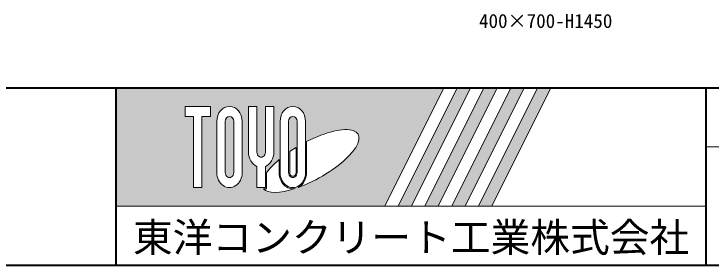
# Model space of a CAD drawing. Units: millimetres at full size; details may follow other scales. Extents: x -1934 to 78146, y -143454 to -112471.
# Drawn here: x 51849 to 54212, y -142188 to -141337 of the extents above; entities that cross this region are included whole.
import ezdxf
from ezdxf.enums import TextEntityAlignment as Align

# ---------------------------------------------------------------- set-up
doc = ezdxf.new("R2010")
doc.units = ezdxf.units.MM
doc.header["$LTSCALE"] = 23
for name, color, linetype, lineweight in [('0_2', 7, 'Continuous', 13), ('図枠', 7, 'Continuous', 5), ('補助線', 8, 'Continuous', 13)]:
    doc.layers.add(name, color=color, linetype=linetype, lineweight=lineweight)
doc.styles.add('ＭＳ ゴシック', font='')
doc.styles.get('ＭＳ ゴシック').set_extended_font_data('MS Gothic')

msp = doc.modelspace()

# ---------------------------------------------------------------- hatches: boundary and pattern name
at = {"layer": '図枠'}
h = msp.add_hatch(color=256, dxfattribs=at)
h.paths.add_polyline_path([(52195.54, -141587.98), (52195.54, -141987.98), (53106.16, -141987.98), (53306.16, -141587.98)])
edge = h.paths.add_edge_path(flags=16)
edge.add_ellipse((52854.43, -141835.65), major_axis=(161.62, 90.46), ratio=0.3471473, start_angle=-144.31122, end_angle=72.1899, ccw=False)
edge.add_ellipse((52794.59, -141874.71), major_axis=(0, 55), ratio=0.8463542, start_angle=-160.70346, end_angle=-90)
edge.add_line((52841.14, -141874.71), (52841.14, -141769.87))
edge = h.paths.add_edge_path(flags=16)
edge.add_ellipse((52794.59, -141701.25), major_axis=(0, 50.77), ratio=0.8463542, start_angle=-90, end_angle=90, ccw=False)
edge.add_line((52837.55, -141701.25), (52837.55, -141874.71))
edge.add_ellipse((52794.59, -141874.71), major_axis=(0, 50.77), ratio=0.8463542, start_angle=90, end_angle=-90, ccw=False)
edge.add_line((52751.62, -141874.71), (52751.62, -141701.25))
edge = h.paths.add_edge_path(flags=16)
edge.add_line((52808.91, -141701.25), (52808.91, -141874.71))
edge.add_ellipse((52794.59, -141874.71), major_axis=(0, 16.92), ratio=0.8463542, start_angle=90, end_angle=-90, ccw=False)
edge.add_line((52780.26, -141874.71), (52780.26, -141701.25))
edge.add_ellipse((52794.59, -141701.25), major_axis=(0, 16.92), ratio=0.8463542, start_angle=-90, end_angle=90, ccw=False)
edge = h.paths.add_edge_path(flags=16)
edge.add_line((52805.33, -141789.91), (52805.33, -141874.71))
edge.add_ellipse((52794.59, -141874.71), major_axis=(0, 12.69), ratio=0.8463541, start_angle=90, end_angle=-90, ccw=False)
edge.add_line((52783.84, -141874.71), (52783.84, -141803.79))
edge.add_ellipse((52854.43, -141835.65), major_axis=(161.62, 90.46), ratio=0.3471473, start_angle=107.79174, end_angle=126.47132, ccw=False)
edge = h.paths.add_edge_path(flags=16)
edge.add_ellipse((52687.16, -141805.96), major_axis=(0, 50.77), ratio=0.8463542, start_angle=-163.34117, end_angle=-90, ccw=False)
edge.add_line((52701.49, -141853.82), (52701.49, -141925.48))
edge.add_line((52701.49, -141925.48), (52672.84, -141925.48))
edge.add_line((52672.84, -141925.48), (52672.84, -141853.82))
edge.add_ellipse((52687.16, -141805.96), major_axis=(0, 50.77), ratio=0.8463542, start_angle=90, end_angle=163.34117, ccw=False)
edge.add_line((52644.2, -141805.96), (52644.2, -141650.48))
edge.add_line((52644.2, -141650.48), (52672.84, -141650.48))
edge.add_line((52672.84, -141650.48), (52672.84, -141805.96))
edge.add_ellipse((52687.16, -141805.96), major_axis=(0, 16.92), ratio=0.8463542, start_angle=90, end_angle=-90)
edge.add_line((52701.49, -141805.96), (52701.49, -141650.48))
edge.add_line((52701.49, -141650.48), (52730.13, -141650.48))
edge.add_line((52730.13, -141650.48), (52730.13, -141805.96))
edge = h.paths.add_edge_path(flags=16)
edge.add_line((52748.04, -141830.93), (52748.04, -141874.71))
edge.add_ellipse((52794.59, -141874.71), major_axis=(0, 55), ratio=0.8463542, start_angle=90, end_angle=-171.54427)
edge.add_ellipse((52854.43, -141835.65), major_axis=(161.62, 90.46), ratio=0.3471473, start_angle=-178.64954, end_angle=-148.29244, ccw=False)
edge.add_line((52695.31, -141929.71), (52705.07, -141929.71))
edge.add_line((52705.07, -141929.71), (52705.07, -141876.08))
edge.add_ellipse((52854.43, -141835.65), major_axis=(161.62, 90.46), ratio=0.3471473, start_angle=148.21912, end_angle=165.90812, ccw=False)
edge = h.paths.add_edge_path(flags=16)
edge.add_ellipse((52579.74, -141701.25), major_axis=(0, 50.77), ratio=0.8463542, start_angle=-90, end_angle=90, ccw=False)
edge.add_line((52622.71, -141701.25), (52622.71, -141874.71))
edge.add_ellipse((52579.74, -141874.71), major_axis=(0, 50.77), ratio=0.8463542, start_angle=90, end_angle=-90, ccw=False)
edge.add_line((52536.77, -141874.71), (52536.77, -141701.25))
edge = h.paths.add_edge_path(flags=16)
edge.add_line((52594.07, -141701.25), (52594.07, -141874.71))
edge.add_ellipse((52579.74, -141874.71), major_axis=(0, 16.92), ratio=0.8463542, start_angle=90, end_angle=-90, ccw=False)
edge.add_line((52565.42, -141874.71), (52565.42, -141701.25))
edge.add_ellipse((52579.74, -141701.25), major_axis=(0, 16.92), ratio=0.8463542, start_angle=-90, end_angle=90, ccw=False)
h.paths.add_polyline_path([(52515.29, -141650.48), (52515.29, -141684.32), (52486.64, -141684.32), (52486.64, -141925.48), (52458, -141925.48), (52458, -141684.32), (52429.35, -141684.32), (52429.35, -141650.48)], flags=16)
for points in [[(53151.54, -141987.98), (53196.91, -141987.98), (53396.91, -141587.98), (53351.54, -141587.98)], [(53487.66, -141587.98), (53442.29, -141587.98), (53242.29, -141987.98), (53287.66, -141987.98)], [(53578.41, -141587.98), (53533.04, -141587.98), (53333.04, -141987.98), (53378.41, -141987.98)], [(53669.16, -141587.98), (53623.79, -141587.98), (53423.79, -141987.98), (53469.16, -141987.98)]]:
    msp.add_hatch(color=256, dxfattribs=at).paths.add_polyline_path(points)

# ---------------------------------------------------------------- linework, layer by layer
at = {"layer": '図枠', "lineweight": 40}
for p, q in [((45145.54, -141587.98), (60745.54, -141587.98)), ((52195.54, -142187.98), (52195.54, -141587.98)), ((54195.54, -142187.98), (54195.54, -141587.98)), ((45145.54, -142187.98), (60745.54, -142187.98))]:
    msp.add_line(p, q, dxfattribs=at)
at = {"layer": '図枠'}
for p, q in [((52195.54, -141587.98), (53306.16, -141587.98)), ((53306.16, -141587.98), (53106.16, -141987.98)), ((53351.54, -141587.98), (53151.54, -141987.98)), ((53396.91, -141587.98), (53196.91, -141987.98)), ((53442.29, -141587.98), (53242.29, -141987.98)), ((53487.66, -141587.98), (53287.66, -141987.98)), ((53533.04, -141587.98), (53333.04, -141987.98)), ((53351.54, -141587.98), (53396.91, -141587.98)), ((53578.41, -141587.98), (53378.41, -141987.98)), ((53623.79, -141587.98), (53423.79, -141987.98)), ((53442.29, -141587.98), (53487.66, -141587.98)), ((53669.16, -141587.98), (53469.16, -141987.98)), ((53533.04, -141587.98), (53578.41, -141587.98)), ((53623.79, -141587.98), (53669.16, -141587.98)), ((52429.35, -141650.48), (52429.35, -141684.32)), ((52429.35, -141650.48), (52515.29, -141650.48)), ((52515.29, -141650.48), (52515.29, -141684.32)), ((52644.2, -141650.48), (52672.84, -141650.48)), ((52644.2, -141805.96), (52644.2, -141650.48)), ((52672.84, -141650.48), (52672.84, -141805.96)), ((52701.49, -141650.48), (52730.13, -141650.48)), ((52701.49, -141805.96), (52701.49, -141650.48)), ((52730.13, -141650.48), (52730.13, -141805.96)), ((52458, -141684.32), (52429.35, -141684.32)), ((52458, -141684.32), (52458, -141925.48)), ((52486.64, -141684.32), (52486.64, -141925.48)), ((52515.29, -141684.32), (52486.64, -141684.32)), ((52536.77, -141701.25), (52536.77, -141874.71)), ((52565.42, -141874.71), (52565.42, -141701.25)), ((52594.07, -141701.25), (52594.07, -141874.71)), ((52622.71, -141874.71), (52622.71, -141701.25)), ((52751.62, -141701.25), (52751.62, -141874.71)), ((52780.26, -141874.71), (52780.26, -141701.25)), ((52808.91, -141701.25), (52808.91, -141874.71)), ((52837.55, -141874.71), (52837.55, -141701.25)), ((52841.14, -141874.71), (52841.14, -141769.87)), ((52805.33, -141789.91), (52805.33, -141874.71)), ((52783.84, -141874.71), (52783.84, -141803.79)), ((52748.04, -141830.93), (52748.04, -141874.71)), ((52672.84, -141853.82), (52672.84, -141925.48)), ((52701.49, -141853.82), (52701.49, -141925.48)), ((52705.07, -141876.08), (52705.07, -141929.71)), ((52486.64, -141925.48), (52458, -141925.48)), ((52701.49, -141925.48), (52672.84, -141925.48)), ((52695.31, -141929.71), (52705.07, -141929.71)), ((52195.54, -141987.98), (53106.16, -141987.98)), ((53151.54, -141987.98), (53196.91, -141987.98)), ((53242.29, -141987.98), (53287.66, -141987.98)), ((53333.04, -141987.98), (53378.41, -141987.98)), ((53423.79, -141987.98), (53469.16, -141987.98))]:
    msp.add_line(p, q, dxfattribs=at)
at = {"layer": '図枠', "lineweight": 13}
msp.add_line((60745.54, -141787.98), (54195.54, -141787.98), dxfattribs=at)
at = {"layer": '図枠'}
for centre, major_axis, ratio, start_param, end_param in [((52579.74, -141701.25), (0, 50.77), 0.846354, 4.712389, 7.8539816), ((52794.59, -141701.25), (0, 50.77), 0.846354, 4.712389, 7.8539816), ((52579.74, -141701.25), (0, 16.92), 0.846354, 4.712389, 7.8539816), ((52794.59, -141701.25), (0, 16.92), 0.846354, 4.712389, 7.8539816), ((52854.43, -141835.65), (161.62, 90.46), 0.347147, 4.2621853, 7.7429163), ((52854.43, -141835.65), (161.62, 90.46), 0.347147, 1.6817405, 1.8219833), ((52687.16, -141805.96), (0, 50.77), 0.846354, 1.5707963, 2.8017557), ((52687.16, -141805.96), (0, 16.92), 0.846354, 1.5707963, 4.712389), ((52687.16, -141805.96), (0, 50.77), 0.846354, 3.4814296, 4.712389), ((52854.43, -141835.65), (161.62, 90.46), 0.347147, 2.0815197, 2.5155126), ((52579.74, -141874.71), (0, 50.77), 0.846354, 1.5707963, 4.712389), ((52579.74, -141874.71), (0, 16.92), 0.846354, 1.5707963, 4.712389), ((52794.59, -141874.71), (0, 55), 0.846354, 1.5707963, 3.3154679), ((52794.59, -141874.71), (0, 50.77), 0.846354, 1.5707963, 4.712389), ((52794.59, -141874.71), (0, 16.92), 0.846354, 1.5707963, 4.712389), ((52794.59, -141874.71), (0, 12.69), 0.846354, 1.5707963, 4.712389), ((52794.59, -141874.71), (0, 55), 0.846354, 3.5338438, 4.712389), ((52854.43, -141835.65), (161.62, 90.46), 0.347147, 3.2093975, 4.2004451)]:
    msp.add_ellipse(centre, major_axis=major_axis, ratio=ratio, start_param=start_param, end_param=end_param, dxfattribs=at)
at = {"layer": '補助線'}
msp.add_line((52195.54, -141987.98), (54195.54, -141987.98), dxfattribs=at)

# ---------------------------------------------------------------- texts
at = {"layer": '0_2', "style": 'ＭＳ ゴシック'}
msp.add_text('400×700-H1450', height=47.47, dxfattribs=at).set_placement((53651.63, -141361.16), align=Align.MIDDLE_CENTER)
at = {"layer": '図枠', "style": 'ＭＳ ゴシック'}
msp.add_text('東洋コンクリート工業株式会社', height=98.74, dxfattribs=at).set_placement((53195.54, -142094.23), align=Align.MIDDLE_CENTER)

doc.saveas('drawing.dxf')
